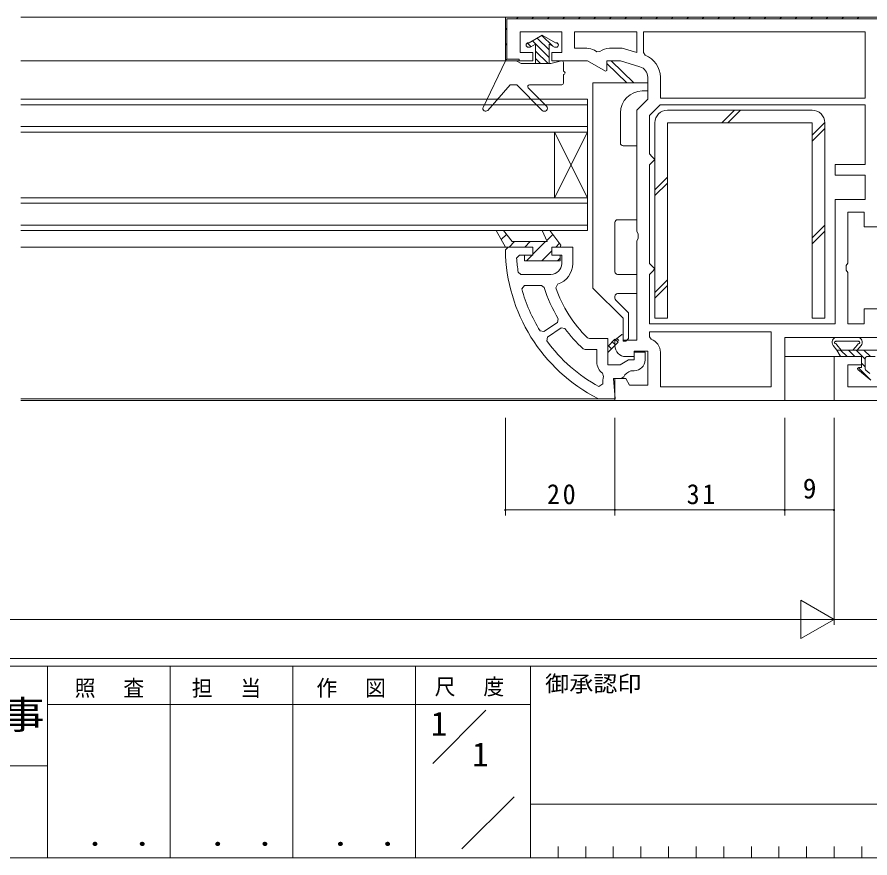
# Model space of a CAD drawing. Units: millimetres on the paper. Extents: x -420 to 373, y -297 to 267.
# Drawn here: x 92 to 247.7, y -297 to -143.5 of the extents above; entities that cross this region are included whole.
import ezdxf
from ezdxf.enums import TextEntityAlignment as Align

# ---------------------------------------------------------------- set-up
doc = ezdxf.new("R2010")
doc.units = ezdxf.units.MM
for name, color, linetype, lineweight in [('0-1_YKK_ZWAK', 7, 'Continuous', 9), ('0-3_YKK_12', 2, 'Continuous', 9), ('0-4_YKK_D', 6, 'Continuous', 9), ('0-6_YKK_13', 4, 'Continuous', 9), ('0-7_YKK_11', 7, 'Continuous', 9)]:
    doc.layers.add(name, color=color, linetype=linetype, lineweight=lineweight)
doc.layers.add('0-2_USER1', color=3, linetype='Continuous')
doc.styles.add('ＭＳ ゴシック', font='')
doc.styles.get('ＭＳ ゴシック').set_extended_font_data('MS Gothic')

msp = doc.modelspace()

# ---------------------------------------------------------------- linework, layer by layer
at = {"layer": '0-1_YKK_ZWAK'}
for p, q in [((352.3, -260.6), (-417.7, -260.6)), ((314.5, -262), (-417.7, -262)), ((97.5, -262), (97.5, -297)), ((119.9, -262), (119.9, -297)), ((142.3, -262), (142.3, -297)), ((164.7, -262), (164.7, -297)), ((185.7, -262), (185.7, -297)), ((165.684, -268.999), (97.5, -268.999)), ((165.684, -268.999), (185.7, -268.999)), ((167.87, -279.736), (177.564, -270.043)), ((-31.3, -280.199), (97.5, -280.199)), ((173.172, -295.345), (182.696, -285.821)), ((185.7, -287.2), (286.5, -287.2)), ((190.74, -294.9), (190.74, -297)), ((195.78, -294.9), (195.78, -297)), ((200.82, -294.9), (200.82, -297)), ((205.86, -294.9), (205.86, -297)), ((210.9, -294.9), (210.9, -297)), ((215.94, -294.9), (215.94, -297)), ((220.98, -294.9), (220.98, -297)), ((226.02, -294.9), (226.02, -297)), ((231.06, -294.9), (231.06, -297)), ((236.1, -294.9), (236.1, -297)), ((241.14, -294.9), (241.14, -297)), ((246.18, -294.9), (246.18, -297)), ((-417.7, -297), (314.5, -297))]:
    msp.add_line(p, q, dxfattribs=at)
at = {"layer": '0-3_YKK_12'}
for p, q in [((286.582, -143.458), (92.641, -143.458)), ((181.607, -151.458), (92.641, -151.458)), ((196.107, -158.458), (92.641, -158.458)), ((196.107, -158.458), (196.107, -182.458)), ((196.107, -159.458), (92.641, -159.458)), ((196.107, -163.458), (92.641, -163.458)), ((196.107, -164.458), (92.641, -164.458)), ((190.107, -176.458), (196.107, -164.458)), ((190.107, -164.458), (196.107, -176.458)), ((190.107, -176.458), (190.107, -164.458)), ((196.107, -176.458), (92.641, -176.458)), ((196.107, -177.458), (92.641, -177.458)), ((196.107, -181.458), (92.641, -181.458)), ((196.107, -182.458), (92.641, -182.458)), ((181.607, -185.458), (92.641, -185.458)), ((241.607, -205.458), (232.107, -205.458)), ((198.227, -213.158), (92.641, -213.158)), ((241.607, -213.458), (92.641, -213.458))]:
    msp.add_line(p, q, dxfattribs=at)
at = {"layer": '0-4_YKK_D'}
for p, q in [((181.107, -216.662), (181.107, -234.458)), ((201.107, -216.662), (201.107, -234.458)), ((201.107, -216.662), (201.107, -234.458)), ((232.107, -216.662), (232.107, -234.458)), ((232.107, -216.662), (232.107, -234.458)), ((241.107, -216.662), (241.107, -254.458)), ((241.107, -216.662), (241.107, -234.458)), ((241.107, -216.662), (241.107, -254.458)), ((201.107, -233.458), (181.107, -233.458)), ((232.107, -233.458), (201.107, -233.458)), ((241.107, -233.458), (232.107, -233.458)), ((241.107, -253.458), (235.045, -249.958)), ((235.045, -249.958), (235.045, -256.958)), ((-51.893, -253.458), (234.107, -253.458)), ((241.107, -253.458), (228.983, -253.458)), ((241.107, -253.458), (235.045, -256.958)), ((306.107, -253.458), (241.107, -253.458))]:
    msp.add_line(p, q, dxfattribs=at)
for centre, start, end in [((181.107, -233.458), 0, 180), ((181.107, -233.458), 180, 0), ((201.107, -233.458), 0, 180), ((201.107, -233.458), 0, 180), ((201.107, -233.458), 180, 0), ((201.107, -233.458), 180, 0), ((232.107, -233.458), 0, 180), ((232.107, -233.458), 0, 180), ((232.107, -233.458), 180, 0), ((232.107, -233.458), 180, 0), ((241.107, -233.458), 0, 180), ((241.107, -233.458), 180, 0)]:
    msp.add_arc(centre, 0.106, start, end, dxfattribs=at)
at = {"layer": '0-6_YKK_13'}
for p, q in [((187.857, -146.758), (185.432, -148.158)), ((186.075, -147.787), (189.107, -150.819)), ((186.929, -147.294), (189.107, -149.472)), ((187.783, -146.801), (189.766, -148.784)), ((187.857, -146.758), (190.282, -148.158)), ((185.137, -148.196), (185.807, -148.866)), ((185.307, -148.158), (185.432, -148.158)), ((185.307, -148.958), (185.54, -148.958)), ((186.607, -148.404), (185.74, -148.905)), ((186.607, -148.404), (186.607, -151.958)), ((189.107, -148.404), (189.975, -148.905)), ((189.107, -148.404), (189.107, -151.958)), ((190.175, -148.958), (190.407, -148.958)), ((190.282, -148.158), (190.407, -148.158)), ((190.497, -148.168), (190.797, -148.468)), ((186.607, -149.666), (188.899, -151.958)), ((186.607, -151.013), (187.552, -151.958)), ((181.107, -151.458), (177.056, -159.943)), ((181.107, -151.458), (183.107, -151.458)), ((183.107, -151.458), (183.973, -151.958)), ((183.973, -151.958), (189.407, -151.958)), ((189.407, -151.958), (191.333, -151.467)), ((191.707, -153.358), (191.707, -151.758)), ((200.407, -151.458), (199.607, -151.458)), ((199.607, -151.458), (199.607, -151.958)), ((199.607, -151.958), (203.27, -155.458)), ((204.585, -155.458), (200.407, -151.458)), ((191.707, -155.558), (191.707, -153.958)), ((197.107, -192.958), (197.107, -155.458)), ((197.107, -155.458), (207.107, -155.458)), ((207.107, -155.458), (207.107, -156.958)), ((182.007, -155.858), (177.881, -160.491)), ((182.007, -155.858), (183.207, -155.858)), ((187.846, -160.497), (183.207, -155.858)), ((185.275, -156.37), (188.624, -159.719)), ((185.487, -155.858), (191.407, -155.858)), ((207.107, -156.958), (206.107, -156.958)), ((202.107, -160.958), (202.107, -166.458)), ((210.707, -160.459), (237.107, -160.458)), ((220.652, -162.758), (222.952, -160.458)), ((221.713, -162.758), (224.013, -160.458)), ((208.408, -198.459), (208.407, -162.759)), ((237.107, -162.758), (210.707, -162.759)), ((210.707, -162.759), (210.708, -198.459)), ((237.107, -165.041), (239.407, -162.741)), ((237.108, -198.458), (237.107, -162.758)), ((239.407, -162.758), (239.408, -198.458)), ((237.107, -166.102), (239.407, -163.803)), ((208.408, -175.002), (210.707, -172.702)), ((208.408, -176.064), (210.707, -173.764)), ((201.107, -180.958), (201.107, -189.958)), ((237.108, -183.779), (239.408, -181.479)), ((237.108, -184.84), (239.408, -182.54)), ((208.408, -193.74), (210.708, -191.44)), ((202.607, -198.458), (197.107, -192.958)), ((208.408, -194.802), (210.708, -192.502)), ((201.107, -194.458), (201.107, -194.771)), ((201.254, -195.125), (203.607, -197.478)), ((210.708, -198.459), (208.408, -198.459)), ((239.408, -198.458), (237.108, -198.458)), ((245.369, -201.958), (241.635, -201.958)), ((245.602, -202.658), (241.396, -202.659)), ((242.44, -204.259), (241.613, -203.279)), ((244.565, -204.258), (245.392, -203.279)), ((245.365, -204.258), (246.058, -203.437)), ((250.607, -204.258), (241.64, -204.259)), ((243.521, -205.459), (242.321, -204.259)), ((242.48, -205.459), (246.107, -205.458)), ((244.935, -205.458), (243.735, -204.258)), ((246.807, -205.917), (245.149, -204.258)), ((246.107, -207.458), (246.107, -205.458)), ((247.763, -205.458), (246.563, -204.258)), ((247.107, -205.458), (248.607, -205.458)), ((246.807, -207.331), (246.107, -206.631)), ((246.807, -207.725), (246.807, -205.758)), ((247.858, -209.758), (245.482, -207.817)), ((247.657, -209.594), (245.535, -207.473)), ((245.61, -207.458), (246.107, -207.458)), ((246.918, -207.957), (247.668, -208.57))]:
    msp.add_line(p, q, dxfattribs=at)
for points in [[(202.607, -166.958), (205.107, -166.958), (205.107, -180.458), (201.607, -180.458)], [(201.607, -190.458), (205.107, -190.458), (205.107, -193.958), (201.607, -193.958)], [(203.607, -197.478), (203.607, -202.158), (203.107, -202.658), (202.607, -202.658), (202.607, -198.458)], [(242.217, -205.303), (241.64, -204.259), (240.946, -203.437)]]:
    msp.add_lwpolyline(points, dxfattribs=at)
for centre, radius, start, end in [((185.307, -148.558), 0.4, 90, 270), ((185.54, -148.558), 0.4, 270, 299.99998), ((190.175, -148.558), 0.4, 239.99998, 270), ((190.407, -148.558), 0.4, 270, 90), ((191.407, -151.758), 0.3, 0, 104.29437), ((191.707, -153.658), 0.3, 270, 90), ((191.407, -155.558), 0.3, 270, 359.99998), ((185.487, -156.158), 0.3, 90, 224.99998), ((206.107, -160.958), 4, 90, 180), ((177.507, -160.158), 0.5, 154.47647, 318.30571), ((188.235, -160.108), 0.55, 225, 45), ((210.707, -162.759), 2.3, 90.00151, 180.00151), ((237.107, -162.758), 2.3, 0.00151, 90.00151), ((202.607, -166.458), 0.5, 180, 270), ((201.607, -180.958), 0.5, 90, 180), ((201.607, -189.958), 0.5, 180, 270), ((201.607, -194.458), 0.5, 90, 180), ((201.607, -194.771), 0.5, 180, 224.99998), ((241.632, -202.855), 0.897, 89.80255, 220.11365), ((245.37, -202.858), 0.9, 319.95668, 90.00302), ((241.402, -202.859), 0.2, 64.72615, 242.44691), ((240.847, -203.922), 1, 40.04936, 62.44691), ((246.158, -203.922), 1, 117.55913, 139.95668), ((245.602, -202.858), 0.2, 297.55913, 115.27989), ((242.48, -205.159), 0.3, 208.8896, 270.00302), ((247.107, -205.758), 0.3, 90.00302, 180.00302), ((245.61, -207.661), 0.202, 90.00302, 230.75041), ((247.107, -207.725), 0.3, 180.00302, 230.75041)]:
    msp.add_arc(centre, radius, start, end, dxfattribs=at)
at = {"layer": '0-7_YKK_11'}
for p, q in [((183.426, -143.458), (183.126, -143.758)), ((186.255, -143.458), (185.955, -143.758)), ((189.083, -143.458), (188.783, -143.758)), ((191.911, -143.458), (191.611, -143.758)), ((194.74, -143.458), (194.44, -143.758)), ((197.568, -143.458), (197.268, -143.758)), ((200.397, -143.458), (200.097, -143.758)), ((203.225, -143.458), (202.925, -143.758)), ((206.053, -143.458), (205.754, -143.758)), ((208.882, -143.458), (208.582, -143.758)), ((211.71, -143.458), (211.41, -143.758)), ((214.539, -143.458), (214.239, -143.758)), ((217.367, -143.458), (217.067, -143.758)), ((220.196, -143.458), (219.896, -143.758)), ((223.024, -143.458), (222.724, -143.758)), ((225.853, -143.458), (225.553, -143.758)), ((228.681, -143.458), (228.381, -143.758)), ((231.509, -143.458), (231.209, -143.758)), ((234.338, -143.458), (234.038, -143.758)), ((237.166, -143.458), (236.866, -143.758)), ((239.995, -143.458), (239.695, -143.758)), ((242.823, -143.458), (242.523, -143.758)), ((245.652, -143.458), (245.351, -143.758)), ((181.407, -145.477), (181.107, -145.777)), ((205.107, -146.158), (193.707, -146.158)), ((206.307, -146.158), (246.807, -146.158)), ((181.407, -148.305), (181.107, -148.605)), ((181.454, -151.087), (181.242, -151.299)), ((181.607, -151.458), (183.607, -151.458)), ((246.807, -159.458), (209.36, -159.458)), ((181.297, -183.141), (180.347, -184.091)), ((189.763, -183.16), (188.654, -184.269)), ((182.808, -184.458), (181.808, -185.458)), ((182.326, -184.458), (188.742, -184.458)), ((185.637, -184.458), (184.637, -185.458)), ((188.465, -184.458), (186.094, -186.829)), ((190.986, -184.766), (190.294, -185.458)), ((181.107, -185.966), (181.607, -185.458)), ((181.607, -185.458), (185.907, -185.458)), ((189.607, -186.144), (187.794, -187.958)), ((183.671, -186.958), (183.173, -187.493)), ((185.907, -186.958), (183.671, -186.958)), ((185.978, -186.945), (184.965, -187.958)), ((191.107, -187.473), (190.622, -187.958)), ((183.461, -190.036), (183.955, -190.458)), ((183.955, -190.458), (189.407, -190.458)), ((187.72, -192.458), (184.598, -192.458)), ((188.198, -192.812), (187.72, -192.458)), ((190.646, -192.262), (190.327, -192.898)), ((188.687, -202.605), (188.811, -201.895)), ((201.806, -202.527), (201.438, -202.159)), ((207.407, -200.958), (229.607, -200.958)), ((200.491, -204.04), (199.925, -203.475)), ((201.198, -203.333), (200.632, -202.767)), ((198.857, -208.495), (199.035, -209.078)), ((198.916, -210.41), (198.184, -210.939))]:
    msp.add_line(p, q, dxfattribs=at)
for points in [[(271.107, -143.458), (181.107, -143.458), (181.107, -151.458), (186.107, -151.458), (186.107, -149.958), (183.807, -149.958), (183.807, -146.158), (191.407, -146.158), (191.407, -149.958), (189.607, -149.958), (189.607, -151.458), (196.107, -151.458), (199.381, -153.348), (199.607, -153.217), (199.607, -151.458), (202.107, -151.458), (205.682, -152.531)], [(181.607, -151.458), (183.607, -151.458), (183.607, -151.158), (181.407, -151.158), (181.407, -143.758), (270.807, -143.758), (270.807, -157.158), (268.607, -157.158), (268.607, -157.458), (270.607, -157.458)], [(205.107, -146.158), (193.707, -146.158), (193.707, -149.158), (195.973, -149.158)], [(200.107, -149.158), (202.445, -149.158), (205.107, -149.957), (205.107, -146.158)], [(206.307, -146.158), (246.807, -146.158), (246.807, -158.258), (209.407, -158.258), (209.407, -154.446)], [(206.63, -150.425), (206.307, -149.957), (206.307, -146.158)], [(197.373, -149.533), (197.823, -149.793), (198.381, -149.754)], [(207.107, -154.446), (207.107, -158.458), (205.107, -160.458), (205.107, -182.592), (205.357, -183.025), (205.357, -183.891), (205.107, -184.324), (205.107, -202.458), (202.607, -202.458), (202.607, -201.553), (202.362, -201.437), (201.107, -202.458), (201.107, -203.458)], [(249.107, -196.758), (246.607, -196.758), (246.607, -199.458), (243.607, -199.458), (243.607, -190.124), (243.357, -189.691), (243.357, -188.825), (243.607, -188.392), (243.607, -179.058), (246.607, -179.058), (246.607, -181.758), (249.107, -181.758)], [(189.807, -185.458), (193.407, -185.458), (193.407, -188.458)], [(191.407, -188.458), (191.407, -186.958), (189.807, -186.958)], [(187.72, -192.458), (184.598, -192.458), (184.115, -193.089)], [(187.437, -200.748), (188.142, -200.899), (190.631, -199.22), (190.778, -198.545)], [(188.811, -201.895), (191.3, -200.216), (191.982, -200.334)], [(196.101, -202.017), (196.448, -202.158), (199.807, -202.158), (199.807, -206.958), (202.049, -206.958), (203.607, -206.058), (204.607, -206.058), (204.607, -204.658), (206.607, -204.658), (206.607, -206.058)], [(203.107, -205.458), (204.607, -205.458), (204.607, -204.458), (207.107, -204.458), (207.107, -210.658), (203.8, -210.658), (203.107, -209.458), (201.107, -209.458), (201.107, -213.458), (232.107, -213.458), (232.107, -201.958), (249.107, -201.958)], [(207.407, -200.958), (229.607, -200.958), (229.607, -210.958), (209.407, -210.958), (209.407, -204.658)], [(207.741, -202.301), (207.407, -201.83), (207.407, -200.958)], [(195.323, -204.029), (195.658, -204.158), (197.807, -204.158), (197.807, -206.458)], [(306.107, -213.458), (241.107, -213.458), (241.107, -205.458), (246.107, -205.458), (246.107, -206.958), (243.607, -206.958), (243.607, -210.958), (251.407, -210.958)], [(204.607, -208.058), (204.165, -208.058), (204.043, -208.073)], [(202.716, -209.169), (202.262, -209.458), (200.829, -209.458), (201.153, -213.158), (198.227, -213.158), (198, -213.103)]]:
    msp.add_lwpolyline(points, dxfattribs=at)
for points in [[(246.807, -159.458), (209.36, -159.458), (207.407, -161.411), (207.407, -168.458), (207.907, -168.958), (208.407, -169.458), (207.907, -169.958), (207.407, -170.458), (207.407, -188.458), (207.907, -188.958), (208.407, -189.458), (207.907, -189.958), (207.407, -190.458), (207.407, -199.458), (241.307, -199.458), (241.307, -176.758), (246.807, -176.758), (246.807, -172.358), (241.307, -172.358), (241.307, -170.358), (246.807, -170.358)], [(182.326, -184.458), (188.742, -184.458), (187.811, -182.458), (189.228, -182.458), (191.261, -185.128), (191.089, -185.458), (189.607, -185.458), (189.607, -186.958), (191.107, -186.958), (191.107, -187.958), (184.607, -187.958), (184.607, -186.958), (186.107, -186.958), (186.107, -185.458), (181.107, -185.458), (179.439, -182.458), (180.764, -182.458)], [(201.69, -202.841), (199.807, -204.724), (199.807, -203.592), (201.125, -202.275)]]:
    msp.add_lwpolyline(points, close=True, dxfattribs=at)
for centre, radius, start, end in [((195.973, -151.958), 2.8, 59.99998, 90), ((200.107, -151.958), 2.8, 89.99998, 128.05968), ((205.107, -154.446), 4.3, 359.99997, 69.25763), ((205.107, -154.446), 2, 359.99998, 73.30077), ((212.104, -185.498), 31, 180.86488, 242.93672), ((212.104, -185.498), 29, 183.94423, 189.00407), ((189.407, -188.458), 2, 270, 359.99998), ((189.407, -188.458), 4, 288.03203, 359.99998), ((212.104, -185.498), 25, 197.01155, 211.45816), ((212.104, -185.498), 23, 198.76877, 225.90932), ((212.104, -185.498), 29, 195.175, 211.72586), ((212.104, -185.498), 25, 216.40285, 227.8372), ((206.907, -204.658), 2.5, 0, 70.52876), ((212.104, -185.498), 29, 216.14981, 241.3156), ((203.107, -203.458), 2, 180, 269.99998), ((200.307, -206.458), 2.5, 179.99997, 234.54309), ((204.607, -206.058), 2, 270, 359.99998), ((204.529, -210.013), 2, 104.05469, 155.03664), ((201.375, -209.958), 2.5, 159.3833, 190.40863)]:
    msp.add_arc(centre, radius, start, end, dxfattribs=at)

# ---------------------------------------------------------------- texts
at = {"layer": '0-1_YKK_ZWAK', "style": 'ＭＳ ゴシック', "width": 1.1}
msp.add_text('御承認印', height=2.933, dxfattribs=at).set_placement((188.367, -267.533), align=Align.BOTTOM_LEFT)
at = {"layer": '0-1_YKK_ZWAK', "color": 2, "style": 'ＭＳ ゴシック', "width": 1.15}
msp.add_text('工事', height=5.132, dxfattribs=at).set_placement((80.931, -274.956), align=Align.BOTTOM_LEFT)
at = {"layer": '0-1_YKK_ZWAK', "color": 3, "style": 'ＭＳ ゴシック', "width": 1.15}
for p in [(101.955, -295.946), (124.355, -295.946), (146.755, -295.946)]:
    msp.add_text(' ． ．', height=3.666, dxfattribs=at).set_placement(p, align=Align.BOTTOM_LEFT)
at = {"layer": '0-1_YKK_ZWAK', "char_height": 2.933, "attachment_point": 7, "style": 'ＭＳ ゴシック'}
for s, insert in [('\\T1.17;\\W0.95;照\\~\\~査', (102.489, -267.78)), ('\\T1.17;\\W0.95;担\\~\\~当', (123.855, -267.78)), ('\\T1.17;\\W0.95;作\\~\\~図', (146.62, -267.762)), ('\\T1.17;\\W0.95;尺\\~\\~度', (168.212, -267.537))]:
    msp.add_mtext(s, dxfattribs=dict(at, insert=insert))
at = {"layer": '0-2_USER1', "style": 'ＭＳ ゴシック'}
for p in [(167.5, -275.999), (175.033, -281.599)]:
    msp.add_text('1', height=4.399, dxfattribs=at).set_placement(p, align=Align.BOTTOM_LEFT)
at = {"layer": '0-4_YKK_D', "color": 3, "style": 'ＭＳ ゴシック'}
msp.add_text('9', height=3.666, dxfattribs=at).set_placement((235.407, -232.458), align=Align.BOTTOM_LEFT)
at = {"layer": '0-4_YKK_D', "color": 3, "char_height": 3.666, "attachment_point": 7, "style": 'ＭＳ ゴシック'}
for s, insert in [('\\T1.21;\\W0.95;20', (188.707, -232.458)), ('\\T1.21;\\W0.95;31', (214.207, -232.458))]:
    msp.add_mtext(s, dxfattribs=dict(at, insert=insert))

doc.saveas('drawing.dxf')
